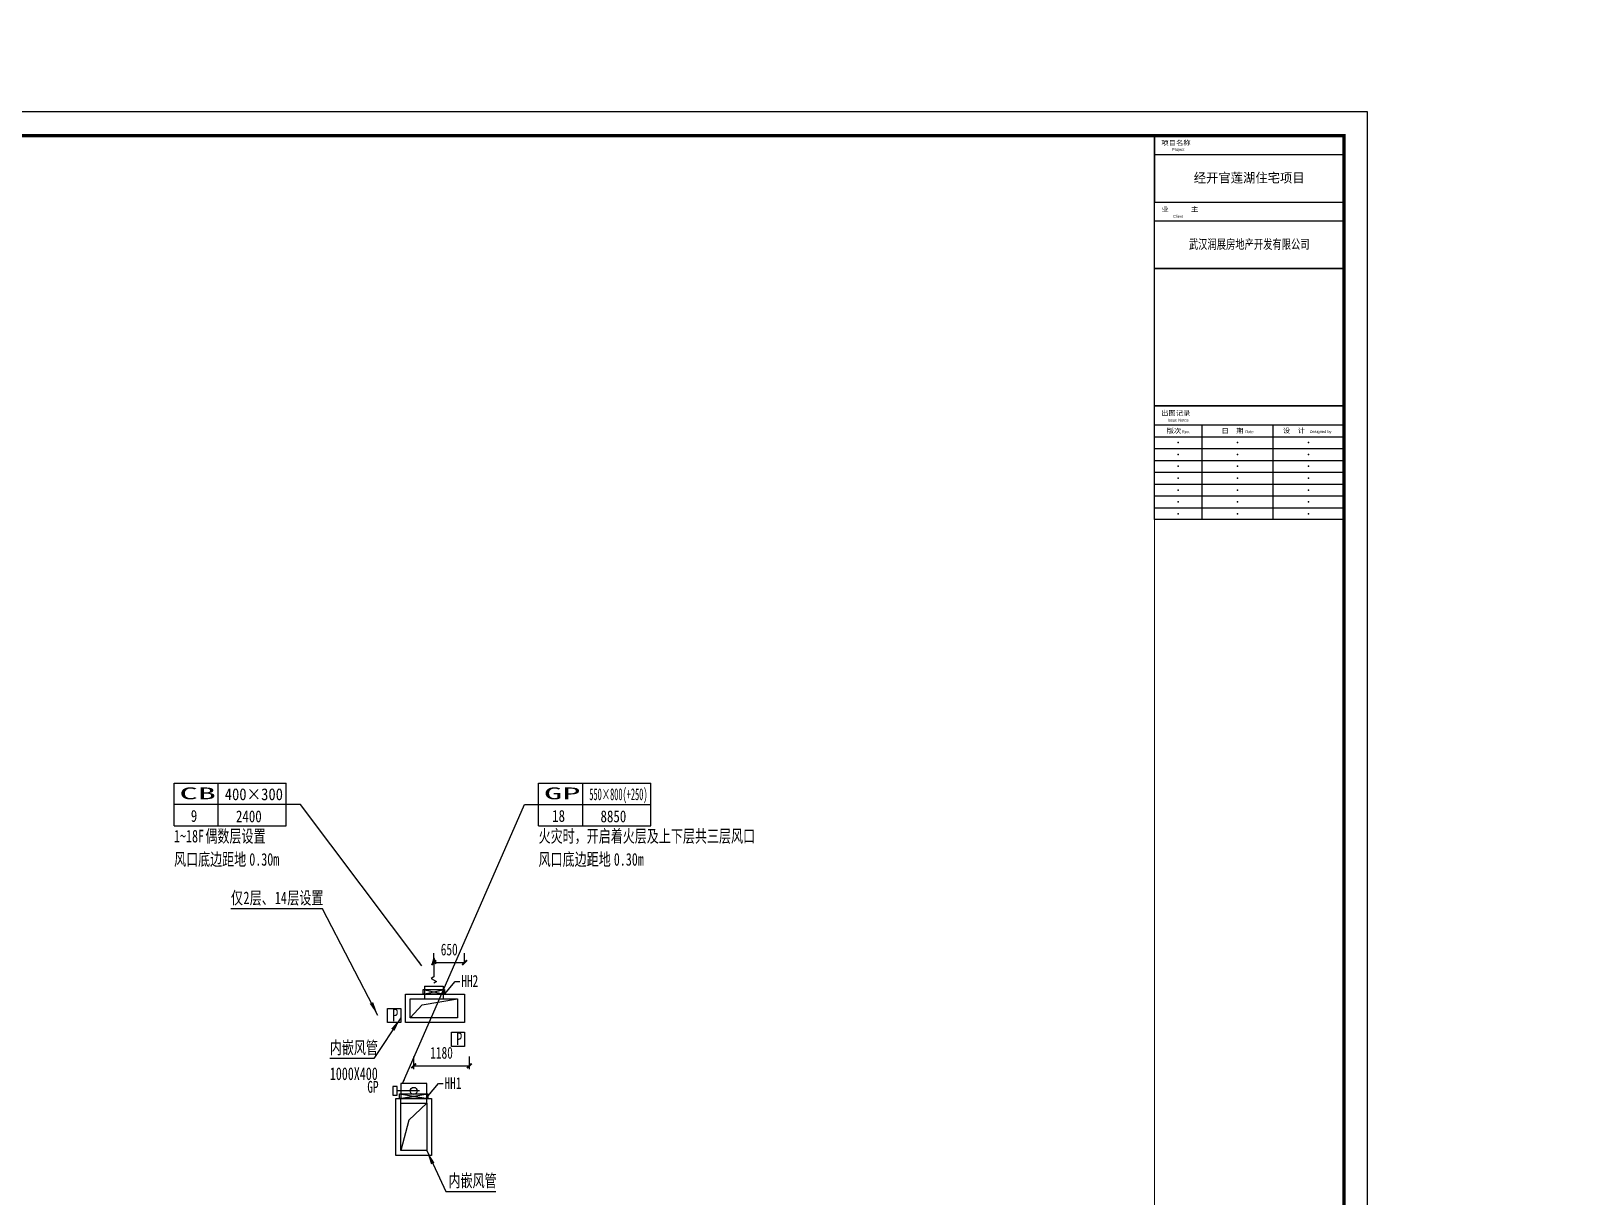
# Model space of a CAD drawing. Extents: x 3076 to 2381076, y 96010 to 1796010.
# Drawn here: x 404993 to 437664, y 739368 to 763944 of the extents above; entities that cross this region are included whole.
import ezdxf
from ezdxf.enums import TextEntityAlignment as Align

# ---------------------------------------------------------------- set-up
doc = ezdxf.new("R2010")
doc.units = 0
doc.header["$LTSCALE"] = 1000
doc.layers.get('0').update_dxf_attribs({"linetype": 'CONTINUOUS'})
for name, color, linetype in [('C-SHET-SHET', 7, 'CONTINUOUS'), ('H-DAPP-FDAMP', 161, 'CONTINUOUS'), ('H-DAPP-FGRIL', 161, 'CONTINUOUS'), ('H-DIMS', 7, 'CONTINUOUS'), ('H-DIMS-DUCT', 7, 'CONTINUOUS'), ('H-DUCT-FIRE', 20, 'CONTINUOUS'), ('H-HOLE', 7, 'CONTINUOUS'), ('h-hole-dims', 7, 'CONTINUOUS'), ('TH_TEXT', 7, 'CONTINUOUS')]:
    doc.layers.add(name, color=color, linetype=linetype)
doc.layers.add('内框', color=8, linetype='CONTINUOUS', plot=False)
doc.styles.add('STYLEP4', font='')
doc.styles.add('TH-STYLE1', font='', dxfattribs={"width": 0.7})
doc.styles.add('TH-SYTLE2', font='txt')
doc.styles.add('TuKuang', font='', dxfattribs={"width": 1.1})
doc.styles.add('黑体', font='simhei.ttf')
doc.styles.get('STYLEP4').set_extended_font_data('Century Gothic')
doc.styles.get('TH-STYLE1').set_extended_font_data('SimSun')
doc.styles.get('TuKuang').set_extended_font_data('SimSun')
doc.dimstyles.new('TH-DIM100', dxfattribs={"dimscale": 100, "dimtxt": 2.5, "dimasz": 1, "dimexe": 2, "dimexo": 3, "dimgap": 1.5, "dimtad": 1, "dimdec": 0, "dimrnd": 10, "dimdsep": 46, "dimtxsty": 'TH-STYLE1', "dimblk": 'ARCHTICK', "dimcen": 0, "dimclrd": 256, "dimclre": 256, "dimclrt": 256, "dimazin": 2, "dimtfac": 1, "dimtdec": 0, "dimtofl": 0, "dimtmove": 0, "dimatfit": 3, "dimfxl": 0.18, "dimtolj": 1, "dimtzin": 0, "dimlwd": -1, "dimlwe": -1, "dimarcsym": 0})

# ---------------------------------------------------------------- blocks, each defined once
blk = doc.blocks.new('THAPE_A0L_inner')
at = {"layer": '内框'}
blk.add_line((1179, 774), (1179, 802), dxfattribs=at)
blk.add_lwpolyline([(0, 0), (1189, 0), (1189, 841), (0, 841)], close=True, dxfattribs=at)
at = {"layer": '内框', "const_width": 1.4}
blk.add_lwpolyline([(25, 831), (25, 10), (1179, 10), (1179, 831)], close=True, dxfattribs=at)
at = {"layer": '内框', "const_width": 0.5}
blk.add_lwpolyline([(1099, 831), (1099, 10)], dxfattribs=at)
at = {"layer": '内框', "style": '黑体', "width": 0.8}
blk.add_attdef('内框名称', (66.25, 846.96), '', height=9, dxfattribs=at)
blk = doc.blocks.new('*U29')
blk.add_line((200, -160), (-75, -160))
at = {"color": 7}
blk.add_line((400, -160), (150, -160), dxfattribs=at)
for points in [[(0, -320), (550, -320), (550, 0), (0, 0)], [(-165, -250), (-75, -250), (-75, -70), (-165, -70)]]:
    blk.add_lwpolyline(points, close=True)
blk.add_circle((275, -160), 75)
at = {"style": 'TH-STYLE1', "width": 0.7}
blk.add_text('GP', height=250, dxfattribs=at).set_placement((-704, -199))
blk = doc.blocks.new('*U30')
at = {"layer": 'H-HOLE'}
for p, q in [((-500, 0), (100, 100)), ((-500, 100), (100, 0))]:
    blk.add_line(p, q, dxfattribs=at)
blk.add_lwpolyline([(-500, 0), (100, 0), (100, 100), (-500, 100)], close=True, dxfattribs=at)
blk = doc.blocks.new('_ArchTick')
at = {"color": 0, "linetype": 'ByBlock', "const_width": 0.4}
blk.add_lwpolyline([(-0.5, -0.5), (0.5, 0.5)], dxfattribs=at)
blk = doc.blocks.new('*U11')
for p, q in [((3, 4.51), (26.67, 4.51)), ((3, -4.51), (3, 4.51)), ((12.33, -4.51), (12.33, 4.51)), ((26.67, -4.51), (26.67, 4.51)), ((0, 0), (26.67, 0)), ((3, -4.51), (26.67, -4.51))]:
    blk.add_line(p, q)
at = {"style": 'TH-STYLE1'}
for tag, width, p, p2 in [('风口名称', 1.412473, (4.15, 1.09), (11.84, 1.09)), ('尺寸', 0.728677, (13.71, 0.9), (25.99, 0.9))]:
    blk.add_attdef(tag, text='', height=2.5, dxfattribs=dict(at, width=width)).set_placement(p, p2, align=Align.FIT)
at = {"style": 'TH-STYLE1', "width": 0.8}
for tag, p in [('数量', (7.22, -4.43)), ('风量', (18.79, -4.51))]:
    blk.add_attdef(tag, text='', height=2.5, dxfattribs=at).set_placement(p, align=Align.BOTTOM_CENTER)
blk = doc.blocks.new('*U10')
for p, q in [((3, 4.51), (26.67, 4.51)), ((3, -4.51), (3, 4.51)), ((12.33, -4.51), (12.33, 4.51)), ((26.67, -4.51), (26.67, 4.51)), ((29.67, 0), (3, 0)), ((3, -4.51), (26.67, -4.51))]:
    blk.add_line(p, q)
at = {"style": 'TH-STYLE1'}
for tag, width, p, p2 in [('风口名称', 1.412473, (4.15, 1.09), (11.84, 1.09)), ('尺寸', 0.728677, (13.71, 0.9), (25.99, 0.9))]:
    blk.add_attdef(tag, text='', height=2.5, dxfattribs=dict(at, width=width)).set_placement(p, p2, align=Align.FIT)
at = {"style": 'TH-STYLE1', "width": 0.8}
for tag, p in [('数量', (7.22, -4.43)), ('风量', (18.79, -4.51))]:
    blk.add_attdef(tag, text='', height=2.5, dxfattribs=at).set_placement(p, align=Align.BOTTOM_CENTER)
blk = doc.blocks.new('*U31')
for p, q in [((-500, 0), (-500, 100)), ((-500, 0), (100, 0)), ((100, 0), (100, 100)), ((-287, -250), (-113, -150)), ((-200, -300), (-287, -250)), ((-113, -150), (-200, -100)), ((-200, -900), (-200, -300)), ((-200, -900), (-252, -707)), ((-200, -900), (-148, -707))]:
    blk.add_line(p, q)
blk = doc.blocks.new('*U32')
at = {"layer": 'H-HOLE'}
for p, q in [((-500, 0), (-50, 100)), ((-500, 100), (-50, 0))]:
    blk.add_line(p, q, dxfattribs=at)
blk.add_lwpolyline([(-500, 0), (-50, 0), (-50, 100), (-500, 100)], close=True, dxfattribs=at)
blk = doc.blocks.new('*D41')
at = {"layer": 'H-DIMS', "transparency": 16777216}
for p, q in [((413495, 744292), (413495, 744492)), ((413495, 744292), (414145, 744292)), ((414145, 744292), (414145, 744492))]:
    blk.add_line(p, q, dxfattribs=at)
at = {"layer": 'H-DIMS', "transparency": 16777216, "xscale": 100, "yscale": 100, "zscale": 100, "rotation": 180}
blk.add_blockref('_ArchTick', (413495, 744292), dxfattribs=at)
at = {"layer": 'H-DIMS', "transparency": 16777216, "xscale": 100, "yscale": 100, "zscale": 100}
blk.add_blockref('_ArchTick', (414145, 744292), dxfattribs=at)
at = {"layer": 'H-DIMS', "transparency": 16777216, "insert": (413820, 744567), "char_height": 250, "attachment_point": 5, "style": 'TH-STYLE1'}
blk.add_mtext('\\A1;650', dxfattribs=at)
blk = doc.blocks.new('*D42')
at = {"layer": 'H-DIMS', "transparency": 16777216}
for p, q in [((413070, 742045), (413070, 742313)), ((414245, 742045), (414245, 742313)), ((413070, 742113), (414245, 742113))]:
    blk.add_line(p, q, dxfattribs=at)
at = {"layer": 'H-DIMS', "transparency": 16777216, "xscale": 100, "yscale": 100, "zscale": 100, "rotation": 180}
blk.add_blockref('_ArchTick', (413070, 742113), dxfattribs=at)
at = {"layer": 'H-DIMS', "transparency": 16777216, "xscale": 100, "yscale": 100, "zscale": 100}
blk.add_blockref('_ArchTick', (414245, 742113), dxfattribs=at)
at = {"layer": 'H-DIMS', "transparency": 16777216, "insert": (413658, 742388), "char_height": 250, "attachment_point": 5, "style": 'TH-STYLE1'}
blk.add_mtext('\\A1;1180', dxfattribs=at)
blk = doc.blocks.new('201311_THAPE_A0L')
for p, q in [((1099, 823), (1179, 823)), ((1179, 774), (1179, 802)), ((1099, 795), (1179, 795)), ((1099, 709), (1179, 709)), ((1119, 709), (1119, 669)), ((1149, 709), (1149, 669)), ((1099, 704), (1179, 704)), ((1099, 699), (1179, 699)), ((1099, 694), (1179, 694)), ((1099, 689), (1179, 689)), ((1099, 684), (1179, 684)), ((1099, 679), (1179, 679)), ((1099, 674), (1179, 674))]:
    blk.add_line(p, q)
for points in [[(0, 0), (1189, 0), (1189, 841), (0, 841)], [(1179, 775), (1099, 775), (1099, 831), (1179, 831)], [(1099, 831), (1099, 803), (1179, 803), (1179, 831)], [(1179, 717), (1099, 717), (1099, 775), (1179, 775)], [(1179, 669), (1099, 669), (1099, 717), (1179, 717)]]:
    blk.add_lwpolyline(points, close=True)
at = {"const_width": 1.4}
blk.add_lwpolyline([(25, 831), (25, 10), (1179, 10), (1179, 831)], close=True, dxfattribs=at)
at = {"const_width": 0.5}
blk.add_lwpolyline([(1099, 831), (1099, 10)], dxfattribs=at)
for p in [(1139, 813), (1139, 785), (1109, 701.5), (1134, 701.5), (1164, 701.5), (1109, 696.5), (1134, 696.5), (1164, 696.5), (1109, 691.5), (1109, 686.5), (1134, 691.5), (1134, 686.5), (1164, 691.5), (1164, 686.5), (1109, 681.5), (1134, 681.5), (1164, 681.5), (1109, 676.5), (1134, 676.5), (1164, 676.5), (1109, 671.5), (1134, 671.5), (1164, 671.5)]:
    blk.add_point(p)
at = {"style": 'TuKuang', "width": 1.1}
for s, p in [('项目名称', (1101.94, 826.98)), ('业      主', (1101.95, 798.95)), ('出图记录', (1101.84, 712.99)), ('版次', (1104.16, 705.48)), ('日  期', (1127.3, 705.49)), ('设  计  ', (1153.19, 705.55))]:
    blk.add_text(s, height=2, dxfattribs=at).set_placement(p)
at = {"style": 'STYLEP4'}
for s, p in [('Project', (1109, 825)), ('Client', (1109, 797)), ('Issue Notes', (1109, 711))]:
    blk.add_text(s, height=1.2, dxfattribs=at).set_placement(p, align=Align.MIDDLE)
for s, p in [('Rev.', (1110.58, 705.48)), ('Date', (1137.33, 705.49)), ('Designed by', (1164.51, 705.55))]:
    blk.add_text(s, height=1.2, dxfattribs=at).set_placement(p)

msp = doc.modelspace()

# ---------------------------------------------------------------- linework, layer by layer
at = {"layer": 'H-DIMS', "color": 7}
for p, q in [((411145.5, 745424.9), (409212.8, 745424.9)), ((412316.5, 743174.9), (411145.5, 745424.9)), ((412795.5, 743124.9), (412225.7, 742265.8)), ((412225.7, 742265.8), (411299.7, 742265.8)), ((413345.5, 740324.9), (413750.2, 739460.1)), ((413750.2, 739460.1), (414806.7, 739460.1))]:
    msp.add_line(p, q, dxfattribs=at)
at = {"layer": 'H-DIMS', "color": 1}
for p, q in [((413295.5, 743724.9), (413295.5, 743524.9)), ((413695.5, 743724.9), (413695.5, 743524.9)), ((412995.5, 743124.9), (413249.7, 743401.1)), ((413249.7, 743401.1), (413995.5, 743524.9))]:
    msp.add_line(p, q, dxfattribs=at)
at = {"layer": 'H-DIMS', "color": 7}
for points in [[(412895.5, 743624.9), (414145.5, 743624.9), (414145.5, 743024.9), (412895.5, 743024.9)], [(412695.5, 741424.9), (413445.5, 741424.9), (413445.5, 740224.9), (412695.5, 740224.9)]]:
    msp.add_lwpolyline(points, close=True, dxfattribs=at)
for points in [[(412316.5, 743174.9, 0, 80, 0), (412178, 743441, 0, 0, 0)], [(412795.5, 743124.9, 0, 80, 0), (412629.7, 742874.9, 0, 0, 0)], [(413345.5, 740324.9, 0, 80, 0), (413472.6, 740053.1, 0, 0, 0)]]:
    msp.add_lwpolyline(points, format="xyseb", dxfattribs=at)
at = {"layer": 'H-DIMS'}
for points in [[(412516.5, 743324.9), (412795.5, 743324.9), (412795.5, 743024.9), (412516.5, 743024.9)], [(413866.5, 742824.9), (414145.5, 742824.9), (414145.5, 742524.9), (413866.5, 742524.9)]]:
    msp.add_lwpolyline(points, close=True, dxfattribs=at)
at = {"layer": 'H-DIMS', "color": 1}
msp.add_lwpolyline([(412995.5, 743524.9), (413995.5, 743524.9), (413995.5, 743124.9), (412995.5, 743124.9)], close=True, dxfattribs=at)
at = {"layer": 'H-DUCT-FIRE'}
for p, q in [((412795.5, 741324.9), (412795.5, 741424.9)), ((413345.5, 741324.9), (412964.7, 740968.4)), ((413345.5, 741324.9), (413345.5, 741424.9)), ((412964.7, 740968.4), (412795.5, 740324.9))]:
    msp.add_line(p, q, dxfattribs=at)
msp.add_lwpolyline([(412795.5, 741324.9), (413345.5, 741324.9), (413345.5, 740324.9), (412795.5, 740324.9)], close=True, dxfattribs=at)
at = {"layer": '内框', "const_width": 0.1}
msp.add_lwpolyline([(371503.9, 911272.4), (437601, 911272.4), (437601, 813688.7), (373058.5, 813688.7), (373058.5, 774121.3), (437664.1, 774121.3), (437664.1, 670351.4), (370946.1, 670351.4), (370946.1, 911272.4), (371503.9, 911272.4)], dxfattribs=at)

# ---------------------------------------------------------------- block references
at = {"layer": 'C-SHET-SHET', "xscale": 50, "yscale": 50, "zscale": 50}
msp.add_blockref('201311_THAPE_A0L', (373753.2, 720185.4), dxfattribs=at)
at = {"layer": 'H-DAPP-FDAMP'}
msp.add_blockref('*U29', (412795.5, 741744.9), dxfattribs=at)
at = {"layer": 'H-DAPP-FGRIL', "xscale": -0.6666666666666666, "yscale": 0.6666666666666666, "zscale": 0.6666666666666666, "rotation": 179.9994241992027}
msp.add_blockref('*U31', (413628.8, 743791.5, 0), dxfattribs=at)
at = {"layer": 'H-DIMS-DUCT'}
ref = msp.add_blockref('*U10', (407712.1, 747628.4), dxfattribs=dict(at, xscale=100, yscale=100, zscale=100))
ref.add_attrib('风口名称', 'CB', dxfattribs={"layer": '0', "height": 250, "style": 'TH-STYLE1', "width": 1.623779}).set_placement((408127.4, 747737), (408896.3, 747737), align=Align.FIT)
ref.add_attrib('尺寸', '400×300', dxfattribs={"layer": '0', "height": 250, "style": 'TH-STYLE1', "width": 0.863622}).set_placement((409082.6, 747718.3), (410310.9, 747718.3), align=Align.FIT)
ref.add_attrib('数量', '9', dxfattribs={"layer": '0', "height": 250, "style": 'TH-STYLE1', "width": 0.8}).set_placement((408433.8, 747185.9), align=Align.BOTTOM_CENTER)
ref.add_attrib('风量', '2400', dxfattribs={"layer": '0', "height": 250, "style": 'TH-STYLE1', "width": 0.8}).set_placement((409590.6, 747177.1), align=Align.BOTTOM_CENTER)
ref = msp.add_blockref('*U11', (415405.8, 747628.4), dxfattribs=dict(at, xscale=100, yscale=100, zscale=100))
ref.add_attrib('风口名称', 'GP', dxfattribs={"layer": '0', "height": 250, "style": 'TH-STYLE1', "width": 1.521532}).set_placement((415821.1, 747737), (416590, 747737), align=Align.FIT)
ref.add_attrib('尺寸', '550×800(+250)', dxfattribs={"layer": '0', "height": 250, "style": 'TH-STYLE1', "width": 0.501022}).set_placement((416776.3, 747718.3), (418004.6, 747718.3), align=Align.FIT)
ref.add_attrib('数量', '18', dxfattribs={"layer": '0', "height": 250, "style": 'TH-STYLE1', "width": 0.8}).set_placement((416127.5, 747185.9), align=Align.BOTTOM_CENTER)
ref.add_attrib('风量', '8850', dxfattribs={"layer": '0', "height": 250, "style": 'TH-STYLE1', "width": 0.8}).set_placement((417284.4, 747177.1), align=Align.BOTTOM_CENTER)
at = {"layer": 'H-HOLE', "xscale": -1, "rotation": 180}
for name, p in [('*U32', (413770.5, 743724.9)), ('*U30', (413270.5, 741524.9))]:
    msp.add_blockref(name, p, dxfattribs=at)
at = {"layer": '内框', "xscale": 50, "yscale": 50, "zscale": 50}
msp.add_blockref('THAPE_A0L_inner', (373753.2, 720185.4), dxfattribs=at)

# ---------------------------------------------------------------- texts
at = {"layer": 'C-SHET-SHET', "char_height": 200, "attachment_point": 5}
for s, insert, style in [('经开官莲湖住宅项目', (430703.2, 760835.4), 'TH-SYTLE2'), ('武汉润展房地产开发有限公司', (430703.2, 759435.4), 'TH-STYLE1')]:
    msp.add_mtext(s, dxfattribs=dict(at, insert=insert, style=style))
at = {"layer": 'H-DIMS', "color": 7, "style": 'TH-STYLE1', "width": 0.7}
for s, height, p in [('仅', 265.8, (409212.8, 745525)), ('2', 265.8, (409477.4, 745525)), ('层、', 265.82, (409609.7, 745525)), ('14', 265.82, (410139, 745525)), ('层设置', 265.82, (410403.6, 745525)), ('P', 265.8, (412617.1, 743056.4)), ('内嵌风管', 265.82, (411299.7, 742365.9)), ('P', 265.8, (413967.1, 742556.4)), ('1000X400', 265.82, (411299.7, 741815.7)), ('内嵌风管', 265.82, (413805, 739560.2))]:
    msp.add_text(s, height=height, dxfattribs=at).set_placement(p)
at = {"layer": 'h-hole-dims', "char_height": 250, "attachment_point": 7, "style": 'TH-STYLE1'}
for s, insert in [('HH2', (414074.2, 743780.1)), ('HH1', (413720.5, 741624.9))]:
    msp.add_mtext(s, dxfattribs=dict(at, insert=insert))
at = {"layer": 'TH_TEXT', "style": 'TH-STYLE1', "width": 0.7}
for s, height, p in [('1~18F', 265.82, (408012.1, 746827.1)), ('偶数层设置', 265.82, (408673.7, 746827.1)), ('火灾时，开启着火层及上下层共三层风口', 265.823, (415705.8, 746827.1)), ('风口底边距地', 265.82, (408012.1, 746337.1)), ('0.30m', 265.82, (409599.9, 746337.1)), ('风口底边距地', 265.82, (415705.8, 746337.1)), ('0.30m', 265.82, (417293.6, 746337.1))]:
    msp.add_text(s, height=height, dxfattribs=at).set_placement(p)

# ---------------------------------------------------------------- dimensions: what is measured, and where the dimension line sits
at = {"layer": 'H-DIMS'}
dim = msp.add_linear_dim(base=(414145.5, 744291.5), p1=(413495.5, 743991.5, 0), p2=(414145.5, 743991.5), dimstyle='TH-DIM100', dxfattribs=at)
dim.commit()
dim.dimension.update_dxf_attribs({"geometry": '*D41', "text_midpoint": (413820.5, 744291.5), "dimtype": 128})
dim = msp.add_linear_dim(base=(414245.5, 742112.7), p1=(413070.5, 741744.9), p2=(414245.5, 741744.9), dimstyle='TH-DIM100', dxfattribs=at)
dim.commit()
dim.dimension.update_dxf_attribs({"geometry": '*D42', "text_midpoint": (413658, 742387.7)})

# ---------------------------------------------------------------- leaders
at = {"layer": 'H-DIMS-DUCT'}
for points in [[(413244, 744226.1, 0), (410678.7, 747628.4)], [(412836.3, 741738.8, 0), (415405.8, 747628.4)]]:
    msp.add_leader(points, dimstyle='TH-DIM100', override={"dimgap": 1.5, "dimtad": 0}, dxfattribs=at)
at = {"layer": 'h-hole-dims'}
for points in [[(413724.2, 743630.1), (413946.8, 743895.1), (414046.8, 743895.1)], [(413370.5, 741474.9), (413593, 741740), (413693, 741740)]]:
    msp.add_leader(points, dimstyle='TH-DIM100', override={"dimgap": 1.5, "dimtad": 0}, dxfattribs=at)

doc.saveas('drawing.dxf')
